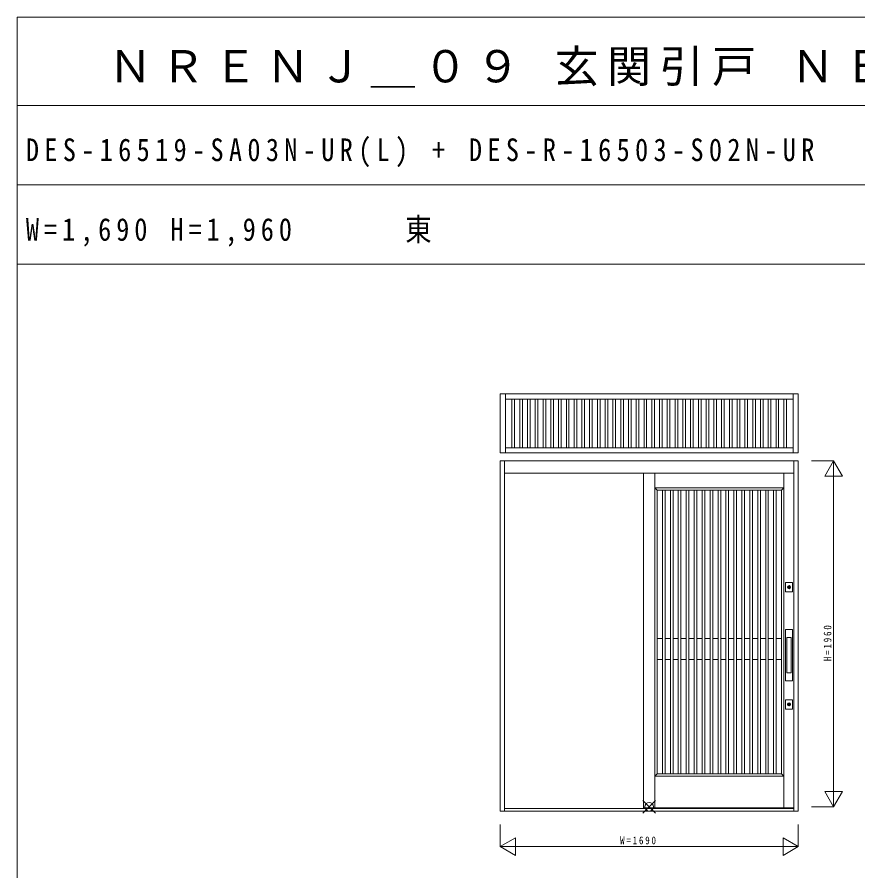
# Model space of a CAD drawing. Units: millimetres, scale not verified. Extents: x -13750 to 13750, y -10000 to 10000.
# Drawn here: x -13750 to -8985, y 5164 to 10000 of the extents above; entities that cross this region are included whole.
import ezdxf

# ---------------------------------------------------------------- set-up
doc = ezdxf.new("R2010")
doc.units = ezdxf.units.MM
doc.header["$LTSCALE"] = 50
doc.layers.add('0-0_0', color=7, linetype='Continuous')
for name, color, linetype, lineweight in [('0-1_YKK_F1', 7, 'Continuous', 18), ('0-2_YKK_IN', 1, 'Continuous', 18), ('0-3_YKK_A1', 4, 'Continuous', 18), ('0-6_YKK_A2', 3, 'Continuous', 18), ('0-7_YKK_N1', 2, 'Continuous', 18)]:
    doc.layers.add(name, color=color, linetype=linetype, lineweight=lineweight)
doc.styles.add('ＭＳ ゴシック', font='')
doc.styles.get('ＭＳ ゴシック').set_extended_font_data('MS Gothic')

msp = doc.modelspace()

# ---------------------------------------------------------------- linework, layer by layer
at = {"layer": '0-1_YKK_F1'}
for p, q in [((-13750, 10000), (13750, 10000)), ((-13750, -10000), (-13750, 10000)), ((-13750, 9500), (13250, 9500)), ((-13750, 9050), (13250, 9050)), ((-13750, 8600), (13250, 8600))]:
    msp.add_line(p, q, dxfattribs=at)
at = {"layer": '0-2_YKK_IN'}
for p, q in [((-10203.38, 5562.36), (-10132.67, 5491.64)), ((-10203.38, 5491.64), (-10132.67, 5562.36))]:
    msp.add_line(p, q, dxfattribs=at)
msp.add_circle((-10168.03, 5527), 25, dxfattribs=at)
at = {"layer": '0-3_YKK_A1'}
for p, q in [((-11013.03, 7866), (-9323.03, 7866)), ((-11013.03, 7531), (-11013.03, 7866)), ((-10983.03, 7866), (-10983.03, 7531)), ((-9353.03, 7836), (-10983.03, 7836)), ((-10945.53, 7836), (-10945.53, 7561)), ((-10930.53, 7836), (-10930.53, 7561)), ((-10901.53, 7836), (-10901.53, 7561)), ((-10886.53, 7836), (-10886.53, 7561)), ((-10857.53, 7836), (-10857.53, 7561)), ((-10842.53, 7836), (-10842.53, 7561)), ((-10813.53, 7836), (-10813.53, 7561)), ((-10798.53, 7836), (-10798.53, 7561)), ((-10769.53, 7836), (-10769.53, 7561)), ((-10754.53, 7836), (-10754.53, 7561)), ((-10725.53, 7836), (-10725.53, 7561)), ((-10710.53, 7836), (-10710.53, 7561)), ((-10681.53, 7836), (-10681.53, 7561)), ((-10666.53, 7836), (-10666.53, 7561)), ((-10637.53, 7836), (-10637.53, 7561)), ((-10622.53, 7836), (-10622.53, 7561)), ((-10593.53, 7836), (-10593.53, 7561)), ((-10578.53, 7836), (-10578.53, 7561)), ((-10549.53, 7836), (-10549.53, 7561)), ((-10534.53, 7836), (-10534.53, 7561)), ((-10505.53, 7836), (-10505.53, 7561)), ((-10490.53, 7836), (-10490.53, 7561)), ((-10461.53, 7836), (-10461.53, 7561)), ((-10446.53, 7836), (-10446.53, 7561)), ((-10417.53, 7836), (-10417.53, 7561)), ((-10402.53, 7836), (-10402.53, 7561)), ((-10373.53, 7836), (-10373.53, 7561)), ((-10358.53, 7836), (-10358.53, 7561)), ((-10329.53, 7836), (-10329.53, 7561)), ((-10314.53, 7836), (-10314.53, 7561)), ((-10285.53, 7836), (-10285.53, 7561)), ((-10270.53, 7836), (-10270.53, 7561)), ((-10241.53, 7836), (-10241.53, 7561)), ((-10226.53, 7836), (-10226.53, 7561)), ((-10197.53, 7836), (-10197.53, 7561)), ((-10182.53, 7836), (-10182.53, 7561)), ((-10153.53, 7836), (-10153.53, 7561)), ((-10138.53, 7836), (-10138.53, 7561)), ((-10109.53, 7836), (-10109.53, 7561)), ((-10094.53, 7836), (-10094.53, 7561)), ((-10065.53, 7836), (-10065.53, 7561)), ((-10050.53, 7836), (-10050.53, 7561)), ((-10021.53, 7836), (-10021.53, 7561)), ((-10006.53, 7836), (-10006.53, 7561)), ((-9977.53, 7836), (-9977.53, 7561)), ((-9962.53, 7836), (-9962.53, 7561)), ((-9933.53, 7836), (-9933.53, 7561)), ((-9918.53, 7836), (-9918.53, 7561)), ((-9889.53, 7836), (-9889.53, 7561)), ((-9874.53, 7836), (-9874.53, 7561)), ((-9845.53, 7836), (-9845.53, 7561)), ((-9830.53, 7836), (-9830.53, 7561)), ((-9801.53, 7836), (-9801.53, 7561)), ((-9786.53, 7836), (-9786.53, 7561)), ((-9757.53, 7836), (-9757.53, 7561)), ((-9742.53, 7836), (-9742.53, 7561)), ((-9713.53, 7836), (-9713.53, 7561)), ((-9698.53, 7836), (-9698.53, 7561)), ((-9669.53, 7836), (-9669.53, 7561)), ((-9654.53, 7836), (-9654.53, 7561)), ((-9625.53, 7836), (-9625.53, 7561)), ((-9610.53, 7836), (-9610.53, 7561)), ((-9581.53, 7836), (-9581.53, 7561)), ((-9566.53, 7836), (-9566.53, 7561)), ((-9537.53, 7836), (-9537.53, 7561)), ((-9522.53, 7836), (-9522.53, 7561)), ((-9493.53, 7836), (-9493.53, 7561)), ((-9478.53, 7836), (-9478.53, 7561)), ((-9449.53, 7836), (-9449.53, 7561)), ((-9434.53, 7836), (-9434.53, 7561)), ((-9405.53, 7836), (-9405.53, 7561)), ((-9390.53, 7836), (-9390.53, 7561)), ((-9353.03, 7866), (-9353.03, 7531)), ((-9323.03, 7866), (-9323.03, 7531)), ((-10983.03, 7561), (-9353.03, 7561)), ((-9323.03, 7531), (-11013.03, 7531)), ((-10200.53, 5521), (-10200.53, 7417)), ((-10135.53, 5521), (-10135.53, 7417)), ((-9405.53, 5521), (-9405.53, 7417)), ((-10135.53, 7333), (-10122.53, 7320)), ((-10135.53, 7333), (-9405.53, 7333)), ((-9418.53, 7320), (-10122.53, 7320)), ((-10122.53, 5714), (-10122.53, 7320)), ((-10093.03, 5714), (-10093.03, 7320)), ((-10078.03, 5714), (-10078.03, 7320)), ((-10048.03, 5714), (-10048.03, 7320)), ((-10033.03, 5714), (-10033.03, 7320)), ((-10003.03, 5714), (-10003.03, 7320)), ((-9988.03, 5714), (-9988.03, 7320)), ((-9958.03, 5714), (-9958.03, 7320)), ((-9943.03, 5714), (-9943.03, 7320)), ((-9913.03, 5714), (-9913.03, 7320)), ((-9898.03, 5714), (-9898.03, 7320)), ((-9868.03, 5714), (-9868.03, 7320)), ((-9853.03, 5714), (-9853.03, 7320)), ((-9823.03, 5714), (-9823.03, 7320)), ((-9808.03, 5714), (-9808.03, 7320)), ((-9778.03, 5714), (-9778.03, 7320)), ((-9763.03, 5714), (-9763.03, 7320)), ((-9733.03, 5714), (-9733.03, 7320)), ((-9718.03, 5714), (-9718.03, 7320)), ((-9688.03, 5714), (-9688.03, 7320)), ((-9673.03, 5714), (-9673.03, 7320)), ((-9643.03, 5714), (-9643.03, 7320)), ((-9628.03, 5714), (-9628.03, 7320)), ((-9598.03, 5714), (-9598.03, 7320)), ((-9583.03, 5714), (-9583.03, 7320)), ((-9553.03, 5714), (-9553.03, 7320)), ((-9538.03, 5714), (-9538.03, 7320)), ((-9508.03, 5714), (-9508.03, 7320)), ((-9493.03, 5714), (-9493.03, 7320)), ((-9463.03, 5714), (-9463.03, 7320)), ((-9448.03, 5714), (-9448.03, 7320)), ((-9405.53, 7333), (-9418.53, 7320)), ((-9405.53, 5701), (-9405.53, 7333)), ((-10093.03, 6481), (-10122.53, 6481)), ((-10048.03, 6481), (-10078.03, 6481)), ((-10003.03, 6481), (-10033.03, 6481)), ((-9958.03, 6481), (-9988.03, 6481)), ((-9913.03, 6481), (-9943.03, 6481)), ((-9868.03, 6481), (-9898.03, 6481)), ((-9823.03, 6481), (-9853.03, 6481)), ((-9778.03, 6481), (-9808.03, 6481)), ((-9733.03, 6481), (-9763.03, 6481)), ((-9688.03, 6481), (-9718.03, 6481)), ((-9643.03, 6481), (-9673.03, 6481)), ((-9598.03, 6481), (-9628.03, 6481)), ((-9553.03, 6481), (-9583.03, 6481)), ((-9508.03, 6481), (-9538.03, 6481)), ((-9463.03, 6481), (-9493.03, 6481)), ((-9418.53, 6481), (-9448.03, 6481)), ((-10093.03, 6361), (-10122.53, 6361)), ((-10048.03, 6361), (-10078.03, 6361)), ((-10003.03, 6361), (-10033.03, 6361)), ((-9958.03, 6361), (-9988.03, 6361)), ((-9913.03, 6361), (-9943.03, 6361)), ((-9868.03, 6361), (-9898.03, 6361)), ((-9823.03, 6361), (-9853.03, 6361)), ((-9778.03, 6361), (-9808.03, 6361)), ((-9733.03, 6361), (-9763.03, 6361)), ((-9688.03, 6361), (-9718.03, 6361)), ((-9643.03, 6361), (-9673.03, 6361)), ((-9598.03, 6361), (-9628.03, 6361)), ((-9553.03, 6361), (-9583.03, 6361)), ((-9508.03, 6361), (-9538.03, 6361)), ((-9463.03, 6361), (-9493.03, 6361)), ((-9418.53, 6361), (-9448.03, 6361)), ((-10122.53, 5714), (-10135.53, 5701)), ((-9418.53, 5714), (-9405.53, 5701)), ((-10135.53, 5701), (-9405.53, 5701)), ((-10200.53, 5521), (-10135.53, 5521)), ((-10135.53, 5521), (-9405.53, 5521)), ((-9405.53, 5521), (-9348.03, 5521))]:
    msp.add_line(p, q, dxfattribs=at)
msp.add_lwpolyline([(-9418.53, 7320), (-9418.53, 5714), (-10122.53, 5714)], dxfattribs=at)
at = {"layer": '0-6_YKK_A2'}
for p, q in [((-11013.03, 7487), (-9323.03, 7487)), ((-11013.03, 5502), (-11013.03, 7487)), ((-10988.03, 5502), (-10988.03, 7487)), ((-9348.03, 5502), (-9348.03, 7487)), ((-9323.03, 7487), (-9323.03, 5502)), ((-9348.03, 7417), (-10988.03, 7417)), ((-9355.73, 6797.5), (-9395.73, 6797.5)), ((-9395.73, 6797.5), (-9395.73, 6744.5)), ((-9377.03, 6777.88), (-9377.03, 6777.67)), ((-9377.03, 6777.67), (-9377.03, 6776.86)), ((-9377, 6764.01), (-9377.03, 6776.86)), ((-9376.93, 6777.9), (-9376.93, 6776.7)), ((-9376.93, 6776.5), (-9376.93, 6776.7)), ((-9374.53, 6776.7), (-9374.53, 6777.9)), ((-9374.43, 6776.86), (-9374.47, 6764.01)), ((-9374.43, 6777.67), (-9374.43, 6777.88)), ((-9374.43, 6776.86), (-9374.43, 6777.67)), ((-9355.73, 6744.5), (-9355.73, 6797.5)), ((-9395.73, 6744.5), (-9355.73, 6744.5)), ((-9377.03, 6764), (-9377.03, 6764.1)), ((-9377.03, 6763.9), (-9377.03, 6764)), ((-9377.03, 6763.8), (-9377.03, 6763.9)), ((-9377.03, 6763.7), (-9377.03, 6763.8)), ((-9377.03, 6763.6), (-9377.03, 6763.7)), ((-9377.03, 6763.5), (-9377.03, 6763.6)), ((-9377.03, 6763.4), (-9377.03, 6763.5)), ((-9377.03, 6763.3), (-9377.03, 6763.4)), ((-9377.03, 6763.2), (-9377.03, 6763.3)), ((-9377.03, 6763.1), (-9377.03, 6763.2)), ((-9377.03, 6763), (-9377.03, 6763.1)), ((-9377.03, 6762.9), (-9377.03, 6763)), ((-9377.03, 6762.8), (-9377.03, 6762.9)), ((-9377.03, 6762.7), (-9377.03, 6762.8)), ((-9377.03, 6762.7), (-9377.03, 6762.5)), ((-9374.43, 6764.1), (-9374.43, 6764)), ((-9374.43, 6764), (-9374.43, 6763.9)), ((-9374.43, 6763.9), (-9374.43, 6763.8)), ((-9374.43, 6763.8), (-9374.43, 6763.7)), ((-9374.43, 6763.7), (-9374.43, 6763.6)), ((-9374.43, 6763.6), (-9374.43, 6763.5)), ((-9374.43, 6763.5), (-9374.43, 6763.4)), ((-9374.43, 6763.4), (-9374.43, 6763.3)), ((-9374.43, 6763.3), (-9374.43, 6763.2)), ((-9374.43, 6763.2), (-9374.43, 6763.1)), ((-9374.43, 6763.1), (-9374.43, 6763)), ((-9374.43, 6763), (-9374.43, 6762.9)), ((-9374.43, 6762.9), (-9374.43, 6762.8)), ((-9374.43, 6762.8), (-9374.43, 6762.7)), ((-9374.43, 6762.5), (-9374.43, 6762.7)), ((-9395.73, 6531.09), (-9355.73, 6531.09)), ((-9355.73, 6531.09), (-9355.73, 6241.09)), ((-9388.23, 6486.09), (-9388.23, 6286.09)), ((-9363.23, 6486.09), (-9388.23, 6486.09)), ((-9363.23, 6286.09), (-9363.23, 6486.09)), ((-9388.23, 6286.09), (-9363.23, 6286.09)), ((-9355.73, 6133.59), (-9395.73, 6133.59)), ((-9395.73, 6133.59), (-9395.73, 6080.59)), ((-9377.03, 6113.97), (-9377.03, 6113.77)), ((-9377.03, 6113.77), (-9377.03, 6112.95)), ((-9377, 6100.11), (-9377.03, 6112.95)), ((-9377.03, 6100.1), (-9377.03, 6100.2)), ((-9377.03, 6100), (-9377.03, 6100.1)), ((-9377.03, 6099.9), (-9377.03, 6100)), ((-9377.03, 6099.8), (-9377.03, 6099.9)), ((-9377.03, 6099.7), (-9377.03, 6099.8)), ((-9377.03, 6099.6), (-9377.03, 6099.7)), ((-9377.03, 6099.5), (-9377.03, 6099.6)), ((-9377.03, 6099.4), (-9377.03, 6099.5)), ((-9377.03, 6099.3), (-9377.03, 6099.4)), ((-9377.03, 6099.2), (-9377.03, 6099.3)), ((-9377.03, 6099.1), (-9377.03, 6099.2)), ((-9377.03, 6099), (-9377.03, 6099.1)), ((-9377.03, 6098.9), (-9377.03, 6099)), ((-9377.03, 6098.8), (-9377.03, 6098.9)), ((-9377.03, 6098.79), (-9377.03, 6098.59)), ((-9376.93, 6113.99), (-9376.93, 6112.79)), ((-9376.93, 6112.59), (-9376.93, 6112.79)), ((-9374.53, 6112.79), (-9374.53, 6113.99)), ((-9374.43, 6112.95), (-9374.47, 6100.1)), ((-9374.43, 6113.77), (-9374.43, 6113.97)), ((-9374.43, 6112.95), (-9374.43, 6113.77)), ((-9374.43, 6100.2), (-9374.43, 6100.1)), ((-9374.43, 6100.1), (-9374.43, 6100)), ((-9374.43, 6100), (-9374.43, 6099.9)), ((-9374.43, 6099.9), (-9374.43, 6099.8)), ((-9374.43, 6099.8), (-9374.43, 6099.7)), ((-9374.43, 6099.7), (-9374.43, 6099.6)), ((-9374.43, 6099.6), (-9374.43, 6099.5)), ((-9374.43, 6099.5), (-9374.43, 6099.4)), ((-9374.43, 6099.4), (-9374.43, 6099.3)), ((-9374.43, 6099.3), (-9374.43, 6099.2)), ((-9374.43, 6099.2), (-9374.43, 6099.1)), ((-9374.43, 6099.1), (-9374.43, 6099)), ((-9374.43, 6099), (-9374.43, 6098.9)), ((-9374.43, 6098.9), (-9374.43, 6098.8)), ((-9374.43, 6098.59), (-9374.43, 6098.79)), ((-9355.73, 6080.59), (-9355.73, 6133.59)), ((-9395.73, 6080.59), (-9355.73, 6080.59)), ((-10988.03, 5518), (-9348.03, 5518)), ((-11013.03, 5502), (-9323.03, 5502))]:
    msp.add_line(p, q, dxfattribs=at)
for points in [[(-9374.53, 6776.7), (-9374.53, 6776.5), (-9376.93, 6776.5)], [(-9355.73, 6241.09), (-9395.73, 6241.09), (-9395.73, 6531.09)], [(-9374.53, 6112.79), (-9374.53, 6112.59), (-9376.93, 6112.59)]]:
    msp.add_lwpolyline(points, dxfattribs=at)
for centre in [(-9375.73, 6771), (-9375.73, 6107.09)]:
    msp.add_circle(centre, 8.85, dxfattribs=at)
for centre, radius, start, end in [((-9375.73, 6771), 8.6, 278.69432, 261.30568), ((-9375.73, 6771), 7, 99.87089, 259.29722), ((-9375.73, 6771), 6, 102.51333, 258.21928), ((-9375.73, 6771), 7, 80.12911, 99.87089), ((-9375.73, 6771), 7, 280.70278, 80.12911), ((-9375.73, 6771), 6, 281.78072, 77.48667), ((-9375.73, 6771), 7.1, 259.69009, 280.24157), ((-9375.73, 6771), 6, 258.13595, 282.046), ((-9375.73, 6107.09), 8.6, 278.69432, 261.30568), ((-9375.73, 6107.09), 7, 99.87089, 259.29722), ((-9375.73, 6107.09), 6, 102.51333, 258.21928), ((-9375.73, 6107.09), 7.1, 259.69009, 280.24157), ((-9375.73, 6107.09), 6, 258.13595, 282.046), ((-9375.73, 6107.09), 7, 80.12911, 99.87089), ((-9375.73, 6107.09), 7, 280.70278, 80.12911), ((-9375.73, 6107.09), 6, 281.78072, 77.48667)]:
    msp.add_arc(centre, radius, start, end, dxfattribs=at)
at = {"layer": '0-7_YKK_N1'}
for p, q in [((-9248.03, 7487), (-9123.03, 7487)), ((-9173.03, 7400.4), (-9123.03, 7487)), ((-9123.03, 5527), (-9123.03, 7487)), ((-9123.03, 7487), (-9073.03, 7400.4)), ((-9173.03, 7400.4), (-9073.03, 7400.4)), ((-9173.03, 5613.6), (-9123.03, 5527)), ((-9173.03, 5613.6), (-9073.03, 5613.6)), ((-9123.03, 5527), (-9073.03, 5613.6)), ((-9248.03, 5527), (-9123.03, 5527)), ((-11013.03, 5427), (-11013.03, 5302)), ((-9323.03, 5427), (-9323.03, 5302)), ((-11013.03, 5302), (-10926.43, 5352)), ((-10926.43, 5252), (-10926.43, 5352)), ((-9409.63, 5352), (-9323.03, 5302)), ((-9409.63, 5352), (-9409.63, 5252)), ((-9323.03, 5302), (-11013.03, 5302)), ((-11013.03, 5302), (-10926.43, 5252)), ((-9409.63, 5252), (-9323.03, 5302))]:
    msp.add_line(p, q, dxfattribs=at)

# ---------------------------------------------------------------- texts
at = {"layer": '0-0_0', "attachment_point": 7, "style": 'ＭＳ ゴシック'}
for s, insert, char_height in [('\\T1.19;ＮＲＥＮＪ＿０９\\~玄関引戸\\~ＮＥＷ\\~れん樹\\~伝統和風\\~６尺\\~内片引込み戸／９尺・１２尺\\~内引込み戸', (-13233.33, 9600), 183.3), ('\\T1.41;\\W0.85;DES-16519-SA03N-UR(L)\\~+\\~DES-R-16503-S02N-UR', (-13700, 9150), 128.3), ('\\T1.38;\\W0.85;W=1,690\\~H=1,960\\~\\~\\~\\~\\~\\~東', (-13700, 8700), 128.3)]:
    msp.add_mtext(s, dxfattribs=dict(at, insert=insert, char_height=char_height))
at = {"layer": '0-7_YKK_N1', "color": 7, "insert": (-9135.03, 6352), "char_height": 43.99, "attachment_point": 7, "rotation": 90, "style": 'ＭＳ ゴシック'}
msp.add_mtext('\\T1.4;\\W0.85;H=1960', dxfattribs=at)
at = {"layer": '0-7_YKK_N1', "color": 7, "insert": (-10333.03, 5314), "char_height": 43.99, "attachment_point": 7, "style": 'ＭＳ ゴシック'}
msp.add_mtext('\\T1.4;\\W0.85;W=1690', dxfattribs=at)

doc.saveas('drawing.dxf')
